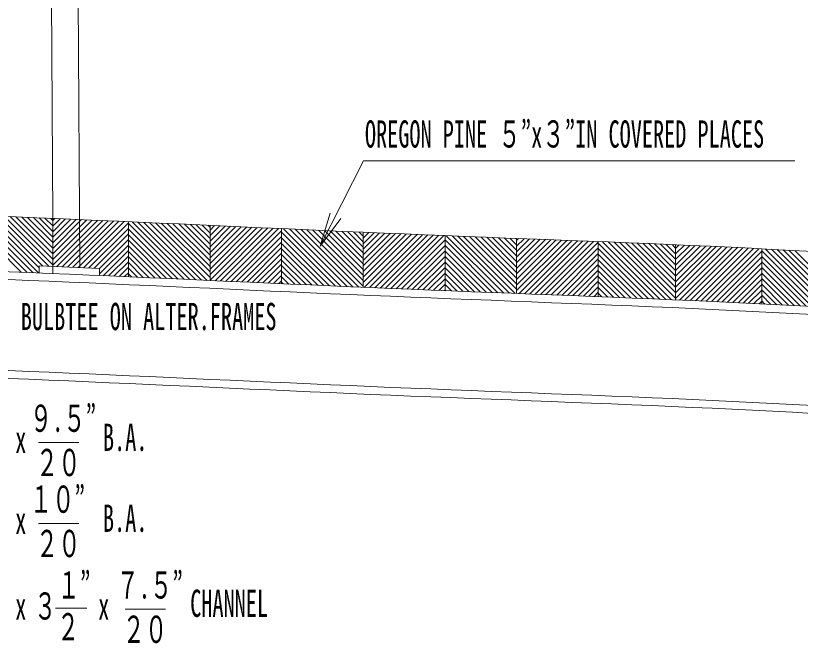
# Model space of a CAD drawing. Units: millimetres, scale not verified. Extents: x -8222 to 8222, y -5815 to 5815.
# Drawn here: x 1300 to 2567, y -93 to 921 of the extents above; entities that cross this region are included whole.
import ezdxf
from ezdxf.enums import TextEntityAlignment as Align

# ---------------------------------------------------------------- set-up
doc = ezdxf.new("R2010")
doc.units = ezdxf.units.MM
doc.header["$LTSCALE"] = 20
doc.layers.add('0-0_0', color=3, linetype='Continuous', lineweight=18)
doc.layers.add('0-2_寸法', color=2, linetype='Continuous', lineweight=18)
doc.styles.add('ＭＳ ゴシック', font='')
doc.styles.get('ＭＳ ゴシック').set_extended_font_data('MS Gothic')

msp = doc.modelspace()

# ---------------------------------------------------------------- linework, layer by layer
at = {"layer": '0-0_0'}
for p, q in [((1359.47, 593.74), (1349.03, 2371.57)), ((1403.22, 514.26), (1392.31, 2371.82)), ((1327.26, 506.11), (1234.55, 598.82)), ((1336.63, 505.72), (1243.9, 598.45)), ((1337.43, 513.9), (1253.24, 598.09)), ((1343.49, 516.82), (1262.59, 597.72)), ((1352.88, 516.41), (1271.95, 597.35)), ((1359.47, 518.8), (1281.3, 596.97)), ((1359.47, 527.78), (1290.66, 596.59)), ((1359.47, 536.76), (1300.02, 596.21)), ((1359.47, 545.74), (1309.38, 595.83)), ((1317.89, 506.5), (1234.12, 590.27)), ((1359.47, 554.73), (1318.75, 595.44)), ((1359.47, 563.71), (1328.12, 595.06)), ((1359.47, 572.69), (1337.49, 594.67)), ((1359.47, 581.67), (1346.86, 594.27)), ((1359.47, 590.65), (1356.23, 593.88)), ((1359.47, 593.74), (1359.47, 504.76)), ((1359.47, 590.24), (1362.83, 593.6)), ((1359.47, 581.26), (1371.45, 593.24)), ((1359.47, 572.28), (1380.06, 592.87)), ((1359.47, 563.3), (1388.67, 592.5)), ((1359.47, 554.31), (1397.28, 592.13)), ((1359.47, 545.33), (1405.89, 591.76)), ((1359.47, 536.35), (1414.5, 591.39)), ((1359.47, 527.37), (1423.1, 591.01)), ((1359.47, 518.39), (1431.71, 590.64)), ((1365.91, 515.86), (1440.31, 590.26)), ((1374.52, 515.49), (1448.92, 589.88)), ((1383.13, 515.12), (1457.52, 589.5)), ((1391.74, 514.75), (1466.12, 589.13)), ((1400.36, 514.38), (1474.72, 588.74)), ((1408.97, 514.01), (1481.56, 586.6)), ((1481.56, 588.44), (1481.56, 499.45)), ((1571.44, 495.42), (1481.56, 585.3)), ((1580.84, 494.99), (1487.67, 588.17)), ((1590.25, 494.57), (1497.06, 587.75)), ((1599.66, 494.14), (1506.47, 587.33)), ((1609.06, 493.71), (1515.87, 586.91)), ((1613.51, 498.25), (1525.27, 586.49)), ((1613.51, 507.23), (1534.67, 586.07)), ((1613.51, 516.21), (1544.07, 585.64)), ((1613.51, 525.19), (1553.48, 585.22)), ((1613.51, 534.17), (1562.88, 584.8)), ((1613.51, 543.15), (1572.29, 584.37)), ((1613.51, 552.13), (1581.69, 583.94)), ((1613.51, 561.11), (1591.1, 583.52)), ((1613.51, 570.09), (1600.51, 583.09)), ((1308.53, 506.88), (1234.12, 581.29)), ((1417.58, 513.64), (1481.56, 577.62)), ((1562.03, 495.84), (1481.56, 576.32)), ((1613.51, 579.07), (1609.91, 582.67)), ((1613.51, 582.5), (1613.51, 493.51)), ((1613.51, 574.87), (1620.81, 582.17)), ((1613.51, 565.89), (1629.4, 581.78)), ((1613.51, 556.91), (1637.99, 581.39)), ((1613.51, 547.93), (1646.58, 581)), ((1613.51, 538.95), (1655.17, 580.61)), ((1613.51, 529.97), (1663.76, 580.22)), ((1613.51, 520.99), (1672.35, 579.83)), ((1613.51, 512.01), (1680.94, 579.44)), ((1613.51, 503.03), (1689.53, 579.05)), ((1613.51, 494.05), (1698.13, 578.66)), ((1621.59, 493.14), (1706.72, 578.28)), ((1630.18, 492.75), (1715.31, 577.89)), ((1638.77, 492.36), (1723.9, 577.5)), ((1647.36, 491.97), (1728.97, 573.58)), ((1728.97, 577.27), (1728.97, 488.28)), ((1815.94, 484.41), (1728.97, 571.38)), ((1825.33, 483.99), (1732.2, 577.13)), ((1834.72, 483.58), (1741.6, 576.7)), ((1844.11, 483.17), (1751, 576.28)), ((1853.5, 482.77), (1760.4, 575.86)), ((1860.92, 484.32), (1769.8, 575.44)), ((1860.92, 493.3), (1779.2, 575.02)), ((1860.92, 502.28), (1788.6, 574.6)), ((1860.92, 511.26), (1798, 574.18)), ((1860.92, 520.24), (1807.4, 573.77)), ((1860.92, 529.22), (1816.79, 573.36)), ((1860.92, 538.2), (1826.19, 572.94)), ((1860.92, 547.18), (1835.58, 572.53)), ((1860.92, 556.16), (1844.97, 572.12)), ((1860.92, 565.14), (1854.36, 571.71)), ((1860.92, 571.42), (1860.92, 482.45)), ((1860.92, 570.84), (1861.49, 571.4)), ((1860.92, 561.86), (1870.1, 571.03)), ((1860.92, 552.88), (1878.71, 570.66)), ((1860.92, 543.9), (1887.32, 570.29)), ((1426.19, 513.28), (1481.56, 568.64)), ((1434.77, 512.88), (1481.56, 559.66)), ((1552.63, 496.27), (1481.56, 567.34)), ((1543.22, 496.69), (1481.56, 558.36)), ((1655.95, 491.58), (1728.97, 564.6)), ((1806.54, 484.82), (1728.97, 562.4)), ((1860.92, 534.91), (1895.93, 569.92)), ((1860.92, 525.93), (1904.54, 569.56)), ((1860.92, 516.95), (1913.16, 569.19)), ((1860.92, 507.97), (1921.78, 568.83)), ((1860.92, 498.99), (1930.4, 568.47)), ((1860.92, 490.01), (1939.02, 568.11)), ((1862.28, 482.39), (1947.64, 567.76)), ((1870.89, 482.02), (1956.27, 567.4)), ((1879.5, 481.65), (1964.9, 567.05)), ((1888.12, 481.29), (1973.53, 566.7)), ((1896.74, 480.93), (1982.16, 566.35)), ((1905.36, 480.57), (1990.79, 566)), ((1913.98, 480.21), (1992.89, 559.12)), ((1992.89, 565.91), (1992.89, 477.03)), ((2078.09, 473.7), (1992.89, 558.9)), ((2087.44, 473.33), (1994.94, 565.83)), ((2096.78, 472.97), (2004.29, 565.46)), ((2106.12, 472.61), (2013.64, 565.09)), ((2108.38, 479.33), (2022.99, 564.72)), ((2108.38, 488.31), (2032.34, 564.35)), ((2108.38, 497.29), (2041.69, 563.98)), ((2108.38, 506.27), (2051.03, 563.62)), ((2108.38, 515.25), (2060.38, 563.25)), ((2108.38, 524.23), (2069.72, 562.89)), ((2108.38, 533.21), (2079.06, 562.53)), ((2108.38, 542.19), (2088.4, 562.17)), ((2108.38, 551.18), (2097.74, 561.81)), ((2108.38, 560.16), (2107.08, 561.46)), ((2108.38, 561.41), (2108.38, 472.52)), ((2108.38, 557.86), (2111.79, 561.28)), ((2108.38, 548.88), (2120.44, 560.95)), ((2108.38, 539.9), (2129.09, 560.62)), ((2108.38, 530.92), (2137.74, 560.29)), ((2108.38, 521.94), (2146.39, 559.96)), ((2108.38, 512.96), (2155.04, 559.63)), ((2108.38, 503.98), (2163.69, 559.3)), ((2108.38, 495), (2172.34, 558.97)), ((2108.38, 486.02), (2180.99, 558.64)), ((2108.38, 477.04), (2189.64, 558.3)), ((2112.67, 472.36), (2198.29, 557.97)), ((2121.32, 472.02), (2206.93, 557.64)), ((1434.95, 504.07), (1481.56, 550.68)), ((1533.82, 497.11), (1481.56, 549.38)), ((1664.54, 491.2), (1728.97, 555.62)), ((1673.13, 490.81), (1728.97, 546.64)), ((1797.15, 485.24), (1728.97, 553.42)), ((1922.61, 479.86), (1992.89, 550.14)), ((2068.75, 474.06), (1992.89, 549.92)), ((2129.96, 471.69), (2215.58, 557.3)), ((2138.61, 471.35), (2224.23, 556.97)), ((2147.25, 471.02), (2232.87, 556.63)), ((2155.9, 470.68), (2240.37, 555.15)), ((2164.54, 470.35), (2240.37, 546.17)), ((2240.37, 556.34), (2240.37, 467.35)), ((2330.63, 463.63), (2240.37, 553.89)), ((2321.25, 464.02), (2240.37, 544.91)), ((2340.01, 463.22), (2247.17, 556.07)), ((2349.4, 462.82), (2256.52, 555.7)), ((2358.78, 462.42), (2265.87, 555.33)), ((2365.3, 464.88), (2275.23, 554.95)), ((2365.3, 473.86), (2284.58, 554.58)), ((2365.3, 482.84), (2293.94, 554.2)), ((2365.3, 491.82), (2303.31, 553.81)), ((2365.3, 500.8), (2312.67, 553.43)), ((2365.3, 509.78), (2322.04, 553.04)), ((2365.3, 518.76), (2331.42, 552.64)), ((2365.3, 527.74), (2340.79, 552.25)), ((2365.3, 536.72), (2350.17, 551.85)), ((2365.3, 545.7), (2359.56, 551.44)), ((2365.3, 551.19), (2365.3, 462.13)), ((2365.3, 545.37), (2370.87, 550.95)), ((2365.3, 536.39), (2379.47, 550.57)), ((2365.3, 527.41), (2388.07, 550.19)), ((2365.3, 518.43), (2396.66, 549.8)), ((2365.3, 509.45), (2405.25, 549.41)), ((2365.3, 500.47), (2413.84, 549.01)), ((2365.3, 491.49), (2422.42, 548.62)), ((2365.3, 482.51), (2431, 548.21)), ((2365.3, 473.53), (2439.57, 547.81)), ((2365.3, 464.55), (2448.14, 547.4)), ((2371.57, 461.85), (2456.71, 546.99)), ((2380.17, 461.47), (2465.27, 546.57)), ((2388.77, 461.09), (2473.83, 546.14)), ((2397.37, 460.7), (2482.39, 545.72)), ((2405.95, 460.31), (2490.94, 545.29)), ((2414.54, 459.92), (2499.48, 544.86)), ((1441.1, 501.24), (1481.56, 541.7)), ((1449.7, 500.86), (1481.56, 532.72)), ((1524.42, 497.54), (1481.56, 540.4)), ((1681.72, 490.42), (1728.97, 537.66)), ((1787.75, 485.65), (1728.97, 544.44)), ((1778.35, 486.07), (1728.97, 535.46)), ((1931.23, 479.5), (1992.89, 541.16)), ((1939.86, 479.15), (1992.89, 532.18)), ((2059.41, 474.42), (1992.89, 540.94)), ((2173.18, 470.01), (2240.37, 537.19)), ((2311.88, 464.42), (2240.37, 535.93)), ((2423.13, 459.52), (2504.27, 540.67)), ((2504.27, 544.61), (2504.27, 455.59)), ((2594.95, 450.75), (2504.27, 541.43)), ((2585.44, 451.28), (2504.27, 532.45)), ((2604.46, 450.22), (2510.38, 544.3)), ((2613.98, 449.69), (2519.84, 543.82)), ((2619.68, 452.96), (2529.32, 543.32)), ((2619.68, 461.94), (2538.8, 542.82)), ((2619.68, 470.92), (2548.28, 542.33)), ((2619.68, 479.9), (2557.77, 541.82)), ((1458.3, 500.48), (1481.56, 523.74)), ((1515.01, 497.96), (1481.56, 531.42)), ((1505.61, 498.38), (1481.56, 522.44)), ((1690.31, 490.03), (1728.97, 528.68)), ((1698.9, 489.64), (1728.97, 519.7)), ((1768.95, 486.49), (1728.97, 526.48)), ((1948.49, 478.8), (1992.89, 523.2)), ((2050.06, 474.78), (1992.89, 531.96)), ((2040.72, 475.15), (1992.89, 522.98)), ((2181.83, 469.67), (2240.37, 528.21)), ((2302.51, 464.81), (2240.37, 526.95)), ((2431.71, 459.12), (2504.27, 531.69)), ((2440.28, 458.72), (2504.27, 522.71)), ((2575.94, 451.8), (2504.27, 523.47)), ((1337.59, 505.68), (1337.36, 517.08)), ((1337.36, 517.08), (1434.77, 512.91)), ((1435, 501.51), (1434.77, 512.91)), ((1466.9, 500.1), (1481.56, 514.76)), ((1496.21, 498.8), (1481.56, 513.46)), ((1707.49, 489.25), (1728.97, 510.72)), ((1759.55, 486.91), (1728.97, 517.5)), ((1750.15, 487.33), (1728.97, 508.51)), ((1957.12, 478.45), (1992.89, 514.22)), ((2031.38, 475.51), (1992.89, 514)), ((2190.47, 469.33), (2240.37, 519.23)), ((2199.11, 468.99), (2240.37, 510.25)), ((2293.13, 465.2), (2240.37, 517.97)), ((2283.77, 465.59), (2240.37, 508.99)), ((2448.86, 458.31), (2504.27, 513.73)), ((2566.44, 452.32), (2504.27, 514.49)), ((1475.5, 499.72), (1481.56, 505.78)), ((1486.81, 499.22), (1481.56, 504.47)), ((1716.09, 488.86), (1728.97, 501.74)), ((1740.75, 487.75), (1728.97, 499.53)), ((1965.76, 478.11), (1992.89, 505.24)), ((1974.39, 477.76), (1992.89, 496.26)), ((2022.03, 475.88), (1992.89, 505.02)), ((2012.68, 476.25), (1992.89, 496.04)), ((2207.75, 468.65), (2240.37, 501.27)), ((2274.41, 465.97), (2240.37, 500.01)), ((2457.43, 457.91), (2504.27, 504.75)), ((2465.99, 457.49), (2504.27, 495.77)), ((2556.95, 452.84), (2504.27, 505.51)), ((2547.46, 453.34), (2504.27, 496.53)), ((1724.68, 488.48), (1728.97, 492.76)), ((1731.35, 488.18), (1728.97, 490.55)), ((1983.03, 477.42), (1992.89, 487.28)), ((2003.34, 476.61), (1992.89, 487.06)), ((2216.39, 468.31), (2240.37, 492.29)), ((2225.02, 467.96), (2240.37, 483.31)), ((2265.04, 466.35), (2240.37, 491.03)), ((2255.68, 466.73), (2240.37, 482.05)), ((2474.56, 457.07), (2504.27, 486.79)), ((2537.98, 453.84), (2504.27, 487.55)), ((1991.67, 477.07), (1992.89, 478.3)), ((1993.99, 476.98), (1992.89, 478.08)), ((2233.66, 467.62), (2240.37, 474.33)), ((2246.33, 467.11), (2240.37, 473.07)), ((2483.12, 456.65), (2504.27, 477.81)), ((2491.67, 456.23), (2504.27, 468.83)), ((2528.5, 454.34), (2504.27, 478.57)), ((2519.03, 454.84), (2504.27, 469.59)), ((2500.22, 455.79), (2504.27, 459.85)), ((2509.56, 455.32), (2504.27, 460.61))]:
    msp.add_line(p, q, dxfattribs=at)
for points in [[(1267.11, 597.54), (1300.11, 596.21), (1333.1, 594.85), (1366.09, 593.46), (1399.09, 592.05), (1432.08, 590.62), (1465.06, 589.17), (1498.05, 587.71), (1531.04, 586.23), (1564.03, 584.74), (1597.02, 583.25), (1630, 581.75), (1662.99, 580.26), (1695.98, 578.76), (1728.97, 577.27), (1761.95, 575.79), (1794.94, 574.32), (1827.93, 572.86), (1860.92, 571.42), (1893.91, 570.01), (1926.9, 568.61), (1959.9, 567.25), (1992.89, 565.91), (2025.89, 564.6), (2058.88, 563.31)], [(2058.88, 563.31), (2091.88, 562.04), (2124.88, 560.78), (2157.87, 559.52), (2190.87, 558.26), (2223.87, 556.98), (2256.86, 555.69), (2289.86, 554.37), (2322.85, 553.01), (2355.84, 551.61), (2388.83, 550.16), (2421.82, 548.65), (2454.8, 547.08), (2487.78, 545.46), (2520.76, 543.77), (2553.74, 542.04), (2586.71, 540.25)], [(1353.83, 505), (1321.35, 506.35), (1288.88, 507.68), (1256.4, 508.98), (1223.92, 510.25), (1191.45, 511.49), (1158.97, 512.71), (1126.49, 513.9), (1094.01, 515.07), (1061.53, 516.22), (1029.05, 517.34), (996.57, 518.45), (964.09, 519.54), (931.61, 520.62), (899.13, 521.69), (866.66, 522.75), (834.18, 523.81), (801.7, 524.86), (769.23, 525.91)], [(1483.13, 486.67), (1450.67, 488.11), (1418.21, 489.53), (1385.75, 490.93), (1353.29, 492.31), (1320.82, 493.67), (1288.36, 494.99), (1255.89, 496.29), (1223.43, 497.56), (1190.96, 498.8), (1158.49, 500.02), (1126.02, 501.21), (1093.55, 502.38), (1061.08, 503.52), (1028.61, 504.65), (996.14, 505.75), (963.66, 506.85), (931.19, 507.93), (898.72, 509), (866.24, 510.06), (833.77, 511.11), (801.29, 512.16), (768.82, 513.21)], [(1418.77, 502.22), (1386.3, 503.62), (1353.83, 505)], [(1483.7, 499.36), (1451.23, 500.8), (1418.77, 502.22)], [(2587.48, 451.17), (2555.02, 452.94), (2522.55, 454.66), (2490.07, 456.31), (2457.6, 457.9), (2425.12, 459.43), (2392.65, 460.92), (2360.17, 462.36), (2327.69, 463.75), (2295.22, 465.12), (2262.75, 466.45), (2230.27, 467.76), (2197.8, 469.04), (2165.33, 470.31), (2132.86, 471.58), (2100.39, 472.83), (2067.92, 474.09), (2035.45, 475.35), (2002.99, 476.63), (1970.53, 477.91), (1938.08, 479.22), (1905.62, 480.55), (1873.18, 481.92), (1840.72, 483.32), (1808.27, 484.74), (1775.82, 486.18), (1743.37, 487.63), (1710.91, 489.1), (1678.45, 490.56), (1646, 492.04), (1613.54, 493.51), (1581.08, 494.98), (1548.62, 496.45), (1516.16, 497.91), (1483.7, 499.36)], [(2586.78, 438.49), (2554.34, 440.26), (2521.89, 441.97), (2489.44, 443.62), (2456.99, 445.21), (2424.53, 446.75), (2392.07, 448.23), (2359.62, 449.67), (2327.15, 451.07), (2294.69, 452.43), (2262.23, 453.76), (2229.76, 455.07), (2197.3, 456.35), (2164.83, 457.62), (2132.36, 458.89), (2099.9, 460.14), (2067.43, 461.4), (2034.96, 462.66), (2002.5, 463.93), (1970.03, 465.22), (1937.56, 466.53), (1905.1, 467.87), (1872.64, 469.23), (1840.18, 470.63), (1807.72, 472.05), (1775.26, 473.49), (1742.8, 474.95), (1710.34, 476.41), (1677.88, 477.88), (1645.42, 479.35), (1612.96, 480.82), (1580.51, 482.29), (1548.05, 483.76), (1515.59, 485.22), (1483.13, 486.67)], [(1483.4, 339.57), (1450.93, 341.01), (1418.47, 342.43), (1386, 343.84), (1353.53, 345.22), (1321.05, 346.57), (1288.58, 347.89), (1256.1, 349.19), (1223.63, 350.46), (1191.15, 351.71), (1158.67, 352.93), (1126.19, 354.12), (1093.71, 355.29), (1061.23, 356.43), (1028.75, 357.55), (996.27, 358.66), (963.79, 359.76), (931.31, 360.84), (898.84, 361.91), (866.36, 362.97), (833.88, 364.02), (801.4, 365.07), (768.93, 366.12)], [(1482.83, 326.89), (1450.37, 328.32), (1417.91, 329.75), (1385.45, 331.15), (1352.99, 332.53), (1320.53, 333.88), (1288.06, 335.21), (1255.6, 336.5), (1223.13, 337.77), (1190.66, 339.02), (1158.19, 340.24), (1125.72, 341.43), (1093.25, 342.59), (1060.78, 343.74), (1028.31, 344.86), (995.84, 345.97), (963.36, 347.06), (930.89, 348.14), (898.42, 349.21), (865.94, 350.27), (833.47, 351.33), (800.99, 352.38), (768.52, 353.43)], [(2587.18, 291.39), (2554.72, 293.16), (2522.25, 294.87), (2489.77, 296.52), (2457.3, 298.11), (2424.82, 299.65), (2392.35, 301.13), (2359.87, 302.57), (2327.39, 303.97), (2294.92, 305.33), (2262.45, 306.66), (2229.97, 307.97), (2197.5, 309.26), (2165.03, 310.53), (2132.56, 311.79), (2100.09, 313.05), (2067.62, 314.31), (2035.16, 315.57), (2002.69, 316.84), (1970.23, 318.13), (1937.78, 319.44), (1905.32, 320.77), (1872.88, 322.13), (1840.42, 323.53), (1807.97, 324.96), (1775.52, 326.4), (1743.07, 327.85), (1710.61, 329.31), (1678.16, 330.78), (1645.7, 332.25), (1613.24, 333.72), (1580.78, 335.2), (1548.32, 336.66), (1515.86, 338.12), (1483.4, 339.57)], [(2586.48, 278.71), (2554.04, 280.48), (2521.59, 282.19), (2489.14, 283.84), (2456.69, 285.43), (2424.23, 286.96), (2391.78, 288.45), (2359.32, 289.88), (2326.86, 291.28), (2294.39, 292.64), (2261.93, 293.97), (2229.46, 295.28), (2197, 296.57), (2164.53, 297.84), (2132.06, 299.1), (2099.6, 300.36), (2067.13, 301.61), (2034.66, 302.88), (2002.2, 304.15), (1969.73, 305.44), (1937.27, 306.75), (1904.8, 308.08), (1872.34, 309.45), (1839.88, 310.85), (1807.42, 312.27), (1774.96, 313.71), (1742.5, 315.16), (1710.04, 316.62), (1677.58, 318.09), (1645.12, 319.56), (1612.67, 321.04), (1580.21, 322.51), (1547.75, 323.98), (1515.29, 325.44), (1482.83, 326.89)]]:
    msp.add_lwpolyline(points, dxfattribs=at)
at = {"layer": '0-2_寸法'}
for p, q in [((1791.16, 548.67), (1807.37, 602.27)), ((1791.16, 548.67), (1824.72, 593.49)), ((1401.71, 231.74), (1336.22, 231.74)), ((1401.71, 100.92), (1336.22, 100.92)), ((1414.69, -35.75), (1363.9, -35.75)), ((1541.76, -37.69), (1476.28, -37.69))]:
    msp.add_line(p, q, dxfattribs=at)
msp.add_lwpolyline([(1791.16, 548.67), (1861.13, 687.06), (2557.75, 687.06)], dxfattribs=at)

# ---------------------------------------------------------------- texts
at = {"layer": '0-2_寸法', "style": 'ＭＳ ゴシック', "width": 0.6}
for s, p in [('OREGON PINE ５”x３”IN COVERED PLACES', (1863.56, 694.98)), ('BULBTEE ON ALTER.FRAMES', (1307.82, 400.09)), ('９.５”', (1322.48, 235.73)), ('B.A.', (1440.55, 204.95)), ('x', (1298.85, 201.73)), ('２０', (1332.29, 164.16)), ('１０”', (1322.48, 104.91)), ('B.A.', (1440.55, 74.13)), ('x', (1298.85, 70.91)), ('２０', (1332.29, 33.33)), ('１”', (1367.3, -33.72)), ('７.５”', (1462.54, -33.7)), ('３', (1329.25, -67.7)), ('CHANNEL', (1581.41, -63.26)), ('x', (1298.85, -67.7)), ('x', (1432.82, -67.7)), ('２', (1366.31, -101.13)), ('２０', (1472.35, -105.27))]:
    msp.add_text(s, height=43.99, dxfattribs=at).set_placement(p, align=Align.BOTTOM_LEFT)

doc.saveas('drawing.dxf')
